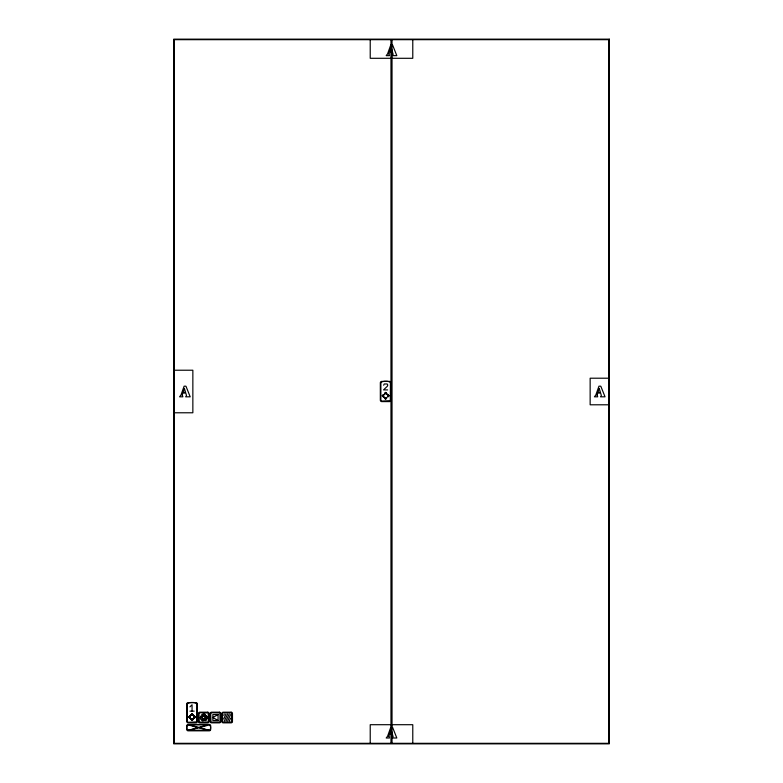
<?xml version="1.0" encoding="UTF-8"?>
<svg xmlns="http://www.w3.org/2000/svg" width="783" height="783" viewBox="0 0 783 783"><rect width="100%" height="100%" fill="white"/><g stroke="black" fill="none" stroke-linecap="round" stroke-linejoin="round"><path stroke-width="1.17" d="M200.957 716.504L201.437 714.938L202.259 714.664L203.022 715.251L202.572 716.934L200.957 716.504L202.503 716.817L202.914 715.28M201.818 719.685L202.229 718.158L202.797 718.314L201.642 717.15L200.066 717.58L200.624 717.737M204.617 719.45L204.95 718.285L207.006 718.05M383.67 385.256L384.228 383.983L387.135 383.954L387.781 385.021L387.282 386.303L383.523 389.905L387.644 389.905M223.713 715.349L224.271 714.125M223.713 718.951L225.925 714.076M227.559 714.076L224.427 720.967M226.062 720.967L229.184 714.076M227.696 720.967L230.564 714.644M229.331 720.967L230.603 718.148M206.614 719.499L205.518 720.301M383.416 394.583L382.192 395.806L383.416 397.03M384.424 393.575L385.647 392.352L386.871 393.575M383.504 394.671L382.368 395.806L383.504 396.942M384.512 393.663L385.647 392.528L386.782 393.663M383.836 394.857L382.887 395.806L383.836 396.756M384.698 393.996L385.647 393.037L386.596 393.996M383.924 394.945L383.053 395.806L383.924 396.668M384.786 394.084L385.647 393.213L386.518 394.084M386.596 397.627L385.647 398.576L384.698 397.627M387.379 396.668L388.417 395.806L387.468 394.857M386.782 397.96L385.647 399.261L384.424 398.038M387.888 397.03L389.102 395.806L387.888 394.583M189.819 715.819L188.595 717.042L189.819 718.265M190.837 714.81L192.06 713.587L193.284 714.81M189.907 715.907L188.772 717.042L189.907 718.177M190.925 714.899L192.06 713.763L193.195 714.899M190.24 716.093L189.29 717.042L190.24 718.001M191.101 715.231L192.06 714.282L193.01 715.231M190.328 716.181L189.466 717.042L190.328 717.913M191.189 715.319L192.06 714.448L192.921 715.319M192.921 718.774L192.06 719.636L191.189 718.774M193.783 717.913L194.654 717.042L193.783 716.181M193.01 718.863L192.06 719.812L191.101 718.863M193.871 718.001L194.82 717.042L193.871 716.093M193.195 719.195L192.06 720.331L190.925 719.195M194.204 718.177L195.339 717.042L194.204 715.907M193.284 719.283L192.06 720.497L190.837 719.283M194.292 718.265L195.515 717.042L194.292 715.819M203.923 715.887L203.502 716.298L205.097 715.907L205.489 714.35L205.077 714.879C205.097 713.372 201.202 714.194 202.777 714.762M203.805 716.122L202.621 714.527L204.373 714.194M189.936 706.853L192.06 704.759L192.06 711.14M218.066 714.546L212.859 717.522L218.066 720.497L218.066 714.546L212.859 714.546L212.859 720.497L218.066 720.497M207.612 724.833L198.706 727.378L189.799 724.833M201.613 717.257C198.471 717.424 202.396 722.631 202.494 718.138M204.148 720.311L202.738 720.654M202.19 719.323L203.766 718.921M188.135 724.97C186.305 725.518 186.305 729.746 188.135 730.285L209.276 730.285C211.107 729.746 211.107 725.518 209.276 724.97M174.237 370.222L192.853 370.222L192.853 412.778L174.237 412.778M608.763 378.209L590.147 378.209L590.147 404.791L608.763 404.791M189.936 711.14L194.184 711.14M206.154 717.952L204.999 716.817L206.037 715.799L207.064 716.837M387.8 394.671L388.936 395.806M387.379 394.945L388.241 395.806M384.786 397.539L385.647 398.4M384.512 397.96L385.647 399.095M412.778 39.679L412.778 58.294L370.222 58.294L370.222 39.679M412.778 743.321L412.778 724.706L370.222 724.706L370.222 743.321M392.029 39.679L392.029 743.321M390.971 39.679L390.971 743.321M390.971 400.211A1.39 1.39 0 0 1 389.572 401.601L381.722 401.601A1.39 1.39 0 0 1 380.332 400.211L380.332 382.789A1.39 1.39 0 0 1 381.722 381.399L389.572 381.399A1.39 1.39 0 0 1 390.971 382.789M187.284 703.878L187.274 721.446L188.135 722.308L196.729 721.877L196.846 704.025C196.308 701.813 188.116 702.057 187.284 703.878M198.98 713.45L199.273 722.112L208.347 722.004L208.239 712.941L199.831 712.736L198.98 713.45M201.994 719.714L202.543 720.722L204.265 720.38L203.834 718.804L201.994 719.714M210.686 713.45L210.979 722.112L220.043 722.004L219.935 712.941L211.537 712.736L210.686 713.45M222.382 713.45L222.675 722.112L231.748 722.004L231.641 712.941L223.233 712.736L222.382 713.45M380.881 382.642L380.861 400.211L381.722 401.072L390.326 400.642L390.433 382.789C389.895 380.577 381.712 380.822 380.881 382.642M207.241 717.15L206.125 718.05L204.862 716.817L206.037 715.672L207.241 717.15M182.243 394.965L182.879 396.815L179.561 396.815L180.951 395.072L184.122 386.185L185.953 386.185L190.191 396.815L185.64 396.815L186.501 395.591L185.816 393.066L182.821 393.066L182.243 394.965M388.857 53.782L389.503 55.642L386.185 55.642L387.575 53.89L390.746 45.003L392.577 45.003L396.815 55.642L392.263 55.642L393.125 54.409L392.44 51.884L389.445 51.884L388.857 53.782M388.857 736.147L389.503 737.997L386.185 737.997L387.575 736.255L390.746 727.358L392.577 727.358L396.815 737.997L392.263 737.997L393.125 736.774L392.44 734.248L389.445 734.248L388.857 736.147M597.077 394.965L597.723 396.815L594.405 396.815L595.794 395.072L598.966 386.185L600.786 386.185L605.034 396.815L600.483 396.815L601.344 395.591L600.659 393.066L597.664 393.066L597.077 394.965M207.172 717.776L205.704 720.605L204.52 719.479L204.95 717.933L205.107 718.491L207.172 717.776M184.377 388.446L183.075 392.263L185.571 392.263L184.377 388.446M391.001 47.274L389.699 51.081L392.195 51.081L391.001 47.274M391.001 729.629L389.699 733.436L392.195 733.436L391.001 729.629M599.22 388.446L597.918 392.263L600.414 392.263L599.22 388.446M197.825 727.632L188.037 730.422L198.706 727.877L209.364 730.422L199.587 727.632L209.364 724.833L188.037 724.833L197.825 727.632M609.291 39.15L173.709 39.15L173.709 743.85L609.291 743.85L609.291 39.15M608.763 39.679L174.237 39.679L174.237 743.321L608.763 743.321L608.763 39.679M195.985 702.635L188.135 702.635A1.39 1.39 0 0 0 186.736 704.025L186.736 721.446A1.39 1.39 0 0 0 188.135 722.846L195.985 722.846A1.39 1.39 0 0 0 197.375 721.446L197.375 704.025A1.39 1.39 0 0 0 195.985 702.635M207.681 712.207L199.831 712.207A1.39 1.39 0 0 0 198.442 713.597L198.442 721.446A1.39 1.39 0 0 0 199.831 722.846L207.681 722.846A1.39 1.39 0 0 0 209.081 721.446L209.081 713.597A1.39 1.39 0 0 0 207.681 712.207M219.387 712.207L211.537 712.207A1.39 1.39 0 0 0 210.138 713.597L210.138 721.446A1.39 1.39 0 0 0 211.537 722.846L219.387 722.846A1.39 1.39 0 0 0 220.777 721.446L220.777 713.597A1.39 1.39 0 0 0 219.387 712.207M231.083 712.207L223.233 712.207A1.39 1.39 0 0 0 221.843 713.597L221.843 721.446A1.39 1.39 0 0 0 223.233 722.846L231.083 722.846A1.39 1.39 0 0 0 232.473 721.446L232.473 713.597A1.39 1.39 0 0 0 231.083 712.207M209.276 724.441L188.135 724.441A1.39 1.39 0 0 0 186.736 725.831L186.736 729.423A1.39 1.39 0 0 0 188.135 730.823L209.276 730.823A1.39 1.39 0 0 0 210.676 729.423L210.676 725.831A1.39 1.39 0 0 0 209.276 724.441"/></g></svg>
